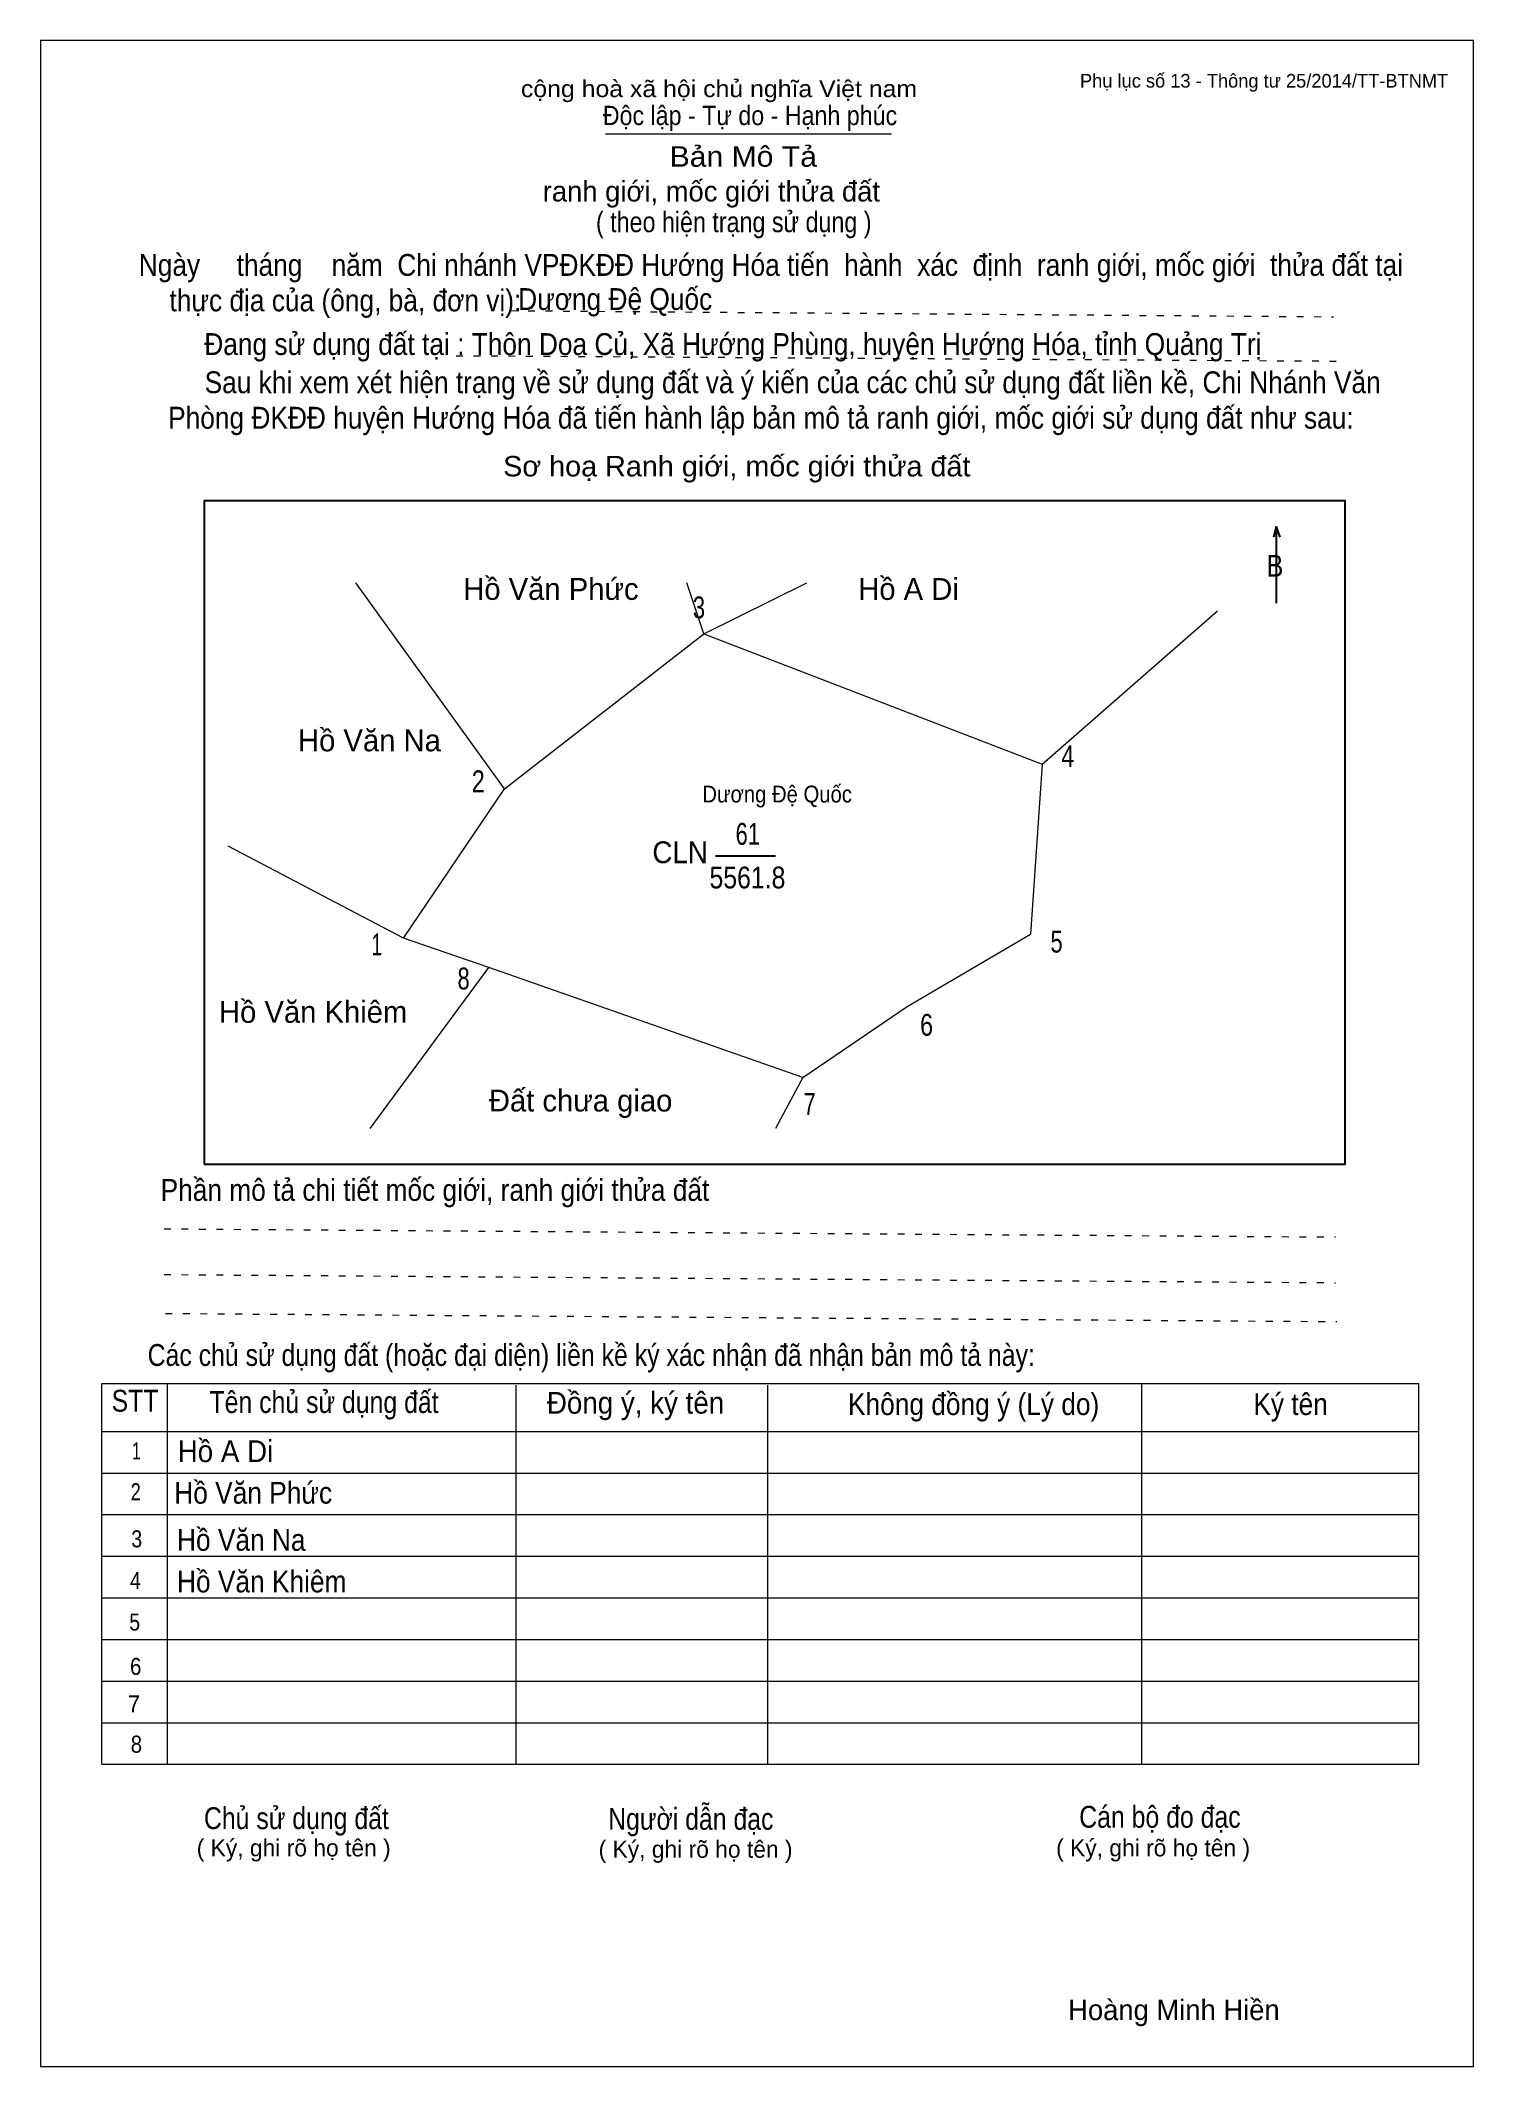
# Model space of a CAD drawing. Header units: centimetres. Extents: x 0 to 21, y 0 to 29.7.
import ezdxf
from ezdxf.enums import TextEntityAlignment as Align

# ---------------------------------------------------------------- set-up
doc = ezdxf.new("R2010")
doc.units = ezdxf.units.CM
doc.header["$LTSCALE"] = 0.13
doc.linetypes.add('DOTTED', pattern=[1.5, 0.3, -1.2])
for name, color, linetype, lineweight in [('1', 7, 'Continuous', 13), ('33', 7, 'Continuous', 25), ('6', 7, 'Continuous', 13), ('62', 7, 'Continuous', 13)]:
    doc.layers.add(name, color=color, linetype=linetype, lineweight=lineweight)
for name, color, linetype in [('2', 7, 'Continuous'), ('32', 7, 'Continuous'), ('34', 7, 'Continuous'), ('63', 7, 'Continuous')]:
    doc.layers.add(name, color=color, linetype=linetype)

msp = doc.modelspace()

# ---------------------------------------------------------------- linework, layer by layer
at = {"layer": '1'}
msp.add_lwpolyline([(21, 0), (21, 29.7), (0, 29.7), (0, 0)], close=True, dxfattribs=at)
at = {"layer": '33'}
msp.add_line((9.89, 17.75), (10.77, 17.75), dxfattribs=at)
at = {"layer": '6'}
for p, q in [((6.8, 18.73), (4.62, 21.75)), ((9.72, 21), (9.47, 21.75)), ((9.72, 21), (11.23, 21.75)), ((14.68, 19.09), (17.25, 21.34)), ((9.72, 21), (14.68, 19.09)), ((14.68, 19.09), (14.51, 16.6)), ((5.32, 16.54), (2.75, 17.89)), ((4.83, 13.75), (6.57, 16.11)), ((11.17, 14.5), (10.77, 13.75))]:
    msp.add_line(p, q, dxfattribs=at)
for points in [[(5.32, 16.54), (6.8, 18.73), (9.72, 21)], [(11.17, 14.5), (6.57, 16.11), (5.32, 16.54)], [(11.17, 14.5), (12.7, 15.54), (14.51, 16.6)]]:
    msp.add_lwpolyline(points, dxfattribs=at)
at = {"layer": '62'}
for p, q in [((8.28, 28.33), (12.47, 28.33)), ((0.9, 10.01), (20.2, 10.01)), ((0.9, 4.43), (0.9, 10.01)), ((1.86, 4.43), (1.86, 10.01)), ((6.97, 4.43), (6.97, 9.99)), ((10.66, 4.43), (10.66, 9.99)), ((16.14, 4.43), (16.14, 10.01)), ((20.2, 4.43), (20.2, 10.01)), ((0.9, 9.31), (20.2, 9.31)), ((0.9, 8.7), (20.2, 8.7)), ((0.9, 8.09), (20.2, 8.09)), ((0.9, 7.48), (20.2, 7.48)), ((0.9, 6.87), (20.2, 6.87)), ((0.9, 6.26), (20.2, 6.26)), ((0.9, 5.65), (20.2, 5.65)), ((0.9, 5.04), (20.2, 5.04)), ((0.9, 4.43), (20.2, 4.43))]:
    msp.add_line(p, q, dxfattribs=at)
at = {"layer": '62', "linetype": 'DOTTED'}
for p, q in [((6.89, 25.74), (18.95, 25.65)), ((6.09, 25.08), (19.04, 25)), ((1.81, 12.28), (18.98, 12.16)), ((1.81, 11.61), (18.98, 11.49)), ((1.83, 11.04), (19, 10.92))]:
    msp.add_line(p, q, dxfattribs=at)
at = {"layer": '62', "lineweight": 25}
for p, q in [((18.11, 22.58), (18.11, 21.45)), ((18.11, 22.57), (18.07, 22.42)), ((18.11, 22.57), (18.16, 22.42))]:
    msp.add_line(p, q, dxfattribs=at)
msp.add_lwpolyline([(2.4, 13.23), (19.12, 13.23), (19.12, 22.95), (2.4, 22.95)], close=True, dxfattribs=at)

# ---------------------------------------------------------------- texts
at = {"layer": '2', "width": 0.9}
msp.add_text('Dương Đệ Quốc', height=0.2467, dxfattribs=at).set_placement((10.795, 18.53), align=Align.CENTER)
at = {"layer": '32'}
for s, width, p in [('3', 0.75, (9.65, 21.23)), ('4', 0.8, (15.055, 19.05)), ('2', 0.8, (6.415, 18.68)), ('5', 0.75, (14.89, 16.33)), ('1', 0.65, (4.93, 16.29)), ('8', 0.75, (6.2, 15.79)), ('6', 0.8, (12.985, 15.11)), ('7', 0.75, (11.27, 13.95))]:
    msp.add_text(s, height=0.32, dxfattribs=dict(at, width=width)).set_placement(p, align=Align.CENTER)
at = {"layer": '33'}
for s, p in [('Hồ Văn Phức', (7.48, 21.5)), ('Hồ A Di ', (12.78, 21.5)), ('Hồ Văn Na', (4.82, 19.28)), ('Hồ Văn Khiêm', (3.995, 15.3)), ('Đất chưa giao', (7.915, 14))]:
    msp.add_text(s, height=0.32, dxfattribs=at).set_placement(p, align=Align.CENTER)
for s, width, p in [('61', 0.75, (10.365, 17.91)), ('5561.8', 0.85, (10.36, 17.27))]:
    msp.add_text(s, height=0.32, dxfattribs=dict(at, width=width)).set_placement(p, align=Align.CENTER)
at = {"layer": '33', "width": 0.95}
msp.add_text('CLN', height=0.32, dxfattribs=at).set_placement((9.78, 17.64), align=Align.RIGHT)
at = {"layer": '34'}
for s, width, p in [('Dương Đệ Quốc', 0.9, (7, 25.75)), ('Hồ A Di ', 0.95, (2.01, 8.86)), ('Hồ Văn Phức', 0.9, (1.96, 8.25)), ('Hồ Văn Na', 0.9, (2, 7.56)), ('Hồ Văn Khiêm', 0.9, (2, 6.95))]:
    msp.add_text(s, height=0.32, dxfattribs=dict(at, width=width)).set_placement(p)
at = {"layer": '62'}
for s, height, width, p in [('cộng hoà xã hội chủ nghĩa Việt nam', 0.2474, 1.1, (7.04, 28.87)), ('Độc lập - Tự do - Hạnh phúc', 0.2828, 0.9, (8.24, 28.46)), ('Bản Mô Tả', 0.3, 1.1, (9.22, 27.85)), ('( theo hiện trạng sử dụng )', 0.3, 0.85, (8.14, 26.89)), ('Ngày     tháng    năm  Chi nhánh VPĐKĐĐ Hướng Hóa tiến  hành  xác  định  ranh giới, mốc giới  thửa đất tại ', 0.32, 0.9, (1.44, 26.25)), ('thực địa của (ông, bà, đơn vị): ', 0.32, 0.9, (1.89, 25.73)), ('Đang sử dụng đất tại : Thôn Doa Củ, Xã Hướng Phùng, huyện Hướng Hóa, tỉnh Quảng Trị', 0.32, 0.9, (2.4, 25.09)), ('     Sau khi xem xét hiện trạng về sử dụng đất và ý kiến của các chủ sử dụng đất liền kề, Chi Nhánh Văn ', 0.32, 0.9, (1.87, 24.53)), ('Phòng ĐKĐĐ huyện Hướng Hóa đã tiến hành lập bản mô tả ranh giới, mốc giới sử dụng đất như sau:', 0.32, 0.9, (1.87, 24.01)), ('Sơ hoạ Ranh giới, mốc giới thửa đất', 0.3, 1.05, (6.78, 23.31)), ('B', 0.32, 0.85, (17.97, 21.84)), ('Phần mô tả chi tiết mốc giới, ranh giới thửa đất ', 0.32, 0.9, (1.76, 12.69)), ('Các chủ sử dụng đất (hoặc đại diện) liền kề ký xác nhận đã nhận bản mô tả này:', 0.32, 0.85, (1.57, 10.27))]:
    msp.add_text(s, height=height, dxfattribs=dict(at, width=width)).set_placement(p)
msp.add_text('ranh giới, mốc giới thửa đất', height=0.3, dxfattribs=at).set_placement((7.36, 27.34))
for s, height, width, p in [('STT', 0.32, 0.85, (1.385, 9.6)), ('Tên chủ sử dụng đất', 0.32, 0.85, (4.155, 9.58)), ('Đồng ý, ký tên', 0.32, 0.95, (8.72, 9.57)), ('Không đồng ý (Lý do)', 0.32, 0.9, (13.675, 9.55)), ('Ký tên', 0.32, 0.9, (18.32, 9.55)), ('1', 0.25, 0.7, (1.405, 8.9)), ('2', 0.25, 0.8, (1.395, 8.3)), ('3', 0.25, 0.85, (1.41, 7.61)), ('4', 0.25, 0.85, (1.39, 7)), ('5', 0.25, 0.85, (1.38, 6.39)), ('6', 0.25, 0.9, (1.395, 5.74)), ('7', 0.25, 0.95, (1.37, 5.19)), ('8', 0.25, 0.9, (1.405, 4.6)), ('Người dẫn đạc', 0.32, 0.85, (9.53, 3.47)), ('Chủ sử dụng đất', 0.32, 0.85, (3.75, 3.48)), ('Cán bộ đo đạc', 0.32, 0.85, (16.405, 3.5))]:
    msp.add_text(s, height=height, dxfattribs=dict(at, width=width)).set_placement(p, align=Align.CENTER)
for p in [(3.71, 3.08), (9.6, 3.06), (16.305, 3.08)]:
    msp.add_text('( Ký, ghi rõ họ tên )', height=0.25, dxfattribs=at).set_placement(p, align=Align.CENTER)
at = {"layer": '63'}
msp.add_text('Phụ lục số 13 - Thông tư 25/2014/TT-BTNMT', height=0.2, dxfattribs=at).set_placement((20.63, 29.01), align=Align.RIGHT)
msp.add_text('Hoàng Minh Hiền', height=0.3, dxfattribs=at).set_placement((16.61, 0.68), align=Align.CENTER)

doc.saveas('drawing.dxf')
